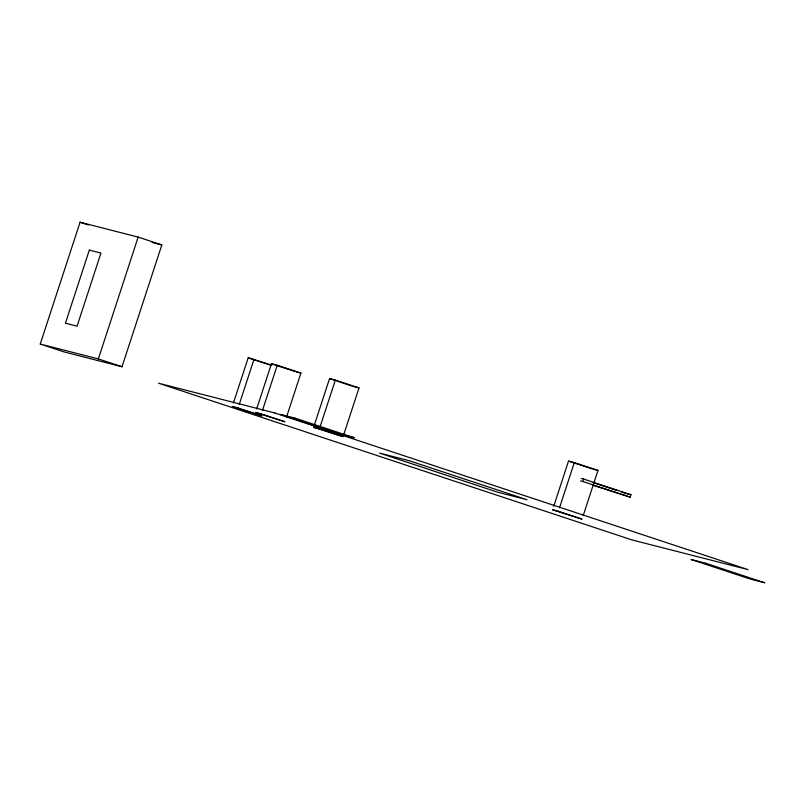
<?xml version="1.0" encoding="UTF-8"?>
<svg xmlns="http://www.w3.org/2000/svg" width="805" height="805" viewBox="0 0 805 805"><rect width="100%" height="100%" fill="white"/><g stroke="black" fill="none" stroke-linecap="round" stroke-linejoin="round"><path stroke-width="1.21" d="M40.25 344.047L80.067 222.22L138.168 237.093L161.835 244.921L122.018 366.748L63.917 351.876L40.25 344.047L98.351 358.919L122.018 366.748M98.351 358.919L138.168 237.093M233.43 402.953L248.202 357.782L271.758 365.148M239.246 404.442L254.008 359.272M256.674 408.9L271.436 363.739L277.252 365.218L300.919 373.057L286.54 417.03M262.49 410.389L277.252 365.218M314 426.147L329.537 378.602L335.353 380.091L359.02 387.93L343.473 435.465M319.424 428.824L343.091 436.662L313.618 427.334L319.424 428.824L335.353 380.091M553.739 506.254L568.501 461.094L574.307 462.573L597.974 470.412L583.212 515.572M559.545 507.744L574.307 462.573M580.496 480.887L582.82 481.481L583.615 479.045L630.949 494.713L630.154 497.158L592.389 485.093M152.155 242.446L161.835 244.921M296.27 371.87L300.919 373.057M353.204 386.44L359.02 387.93M593.325 469.224L597.974 470.412M581.29 478.452L583.615 479.045M626.3 493.525L630.949 494.713M80.067 222.22L88.349 224.957M329.537 378.602L334.276 380.171M336.641 380.956L352.026 386.048M568.501 461.094L592.168 468.923M271.436 363.739L295.103 371.568M248.202 357.782L270.681 365.228M593.184 482.658L616.851 490.487M621.591 492.056L625.133 493.234M582.82 481.481L630.154 497.158M89.325 250.103L65.436 323.197L77.049 326.176L100.947 253.072L89.325 250.103M274.787 412.955L158.575 383.21L631.895 539.893L748.097 569.638L274.787 412.955M295.123 418.157L280.593 414.444L339.76 434.026L354.291 437.749L295.123 418.157M238.079 408.004L232.273 406.515L261.746 415.843L238.079 408.004M261.323 413.951L255.507 412.462L284.99 421.79L261.323 413.951M408.699 460.561L379.648 453.124L497.983 492.298L527.034 499.734L408.699 460.561M558.388 511.306L552.572 509.817L582.045 519.144L558.388 511.306M705.583 563.198L691.062 559.485L750.22 579.067L764.75 582.78L705.583 563.198"/></g></svg>
